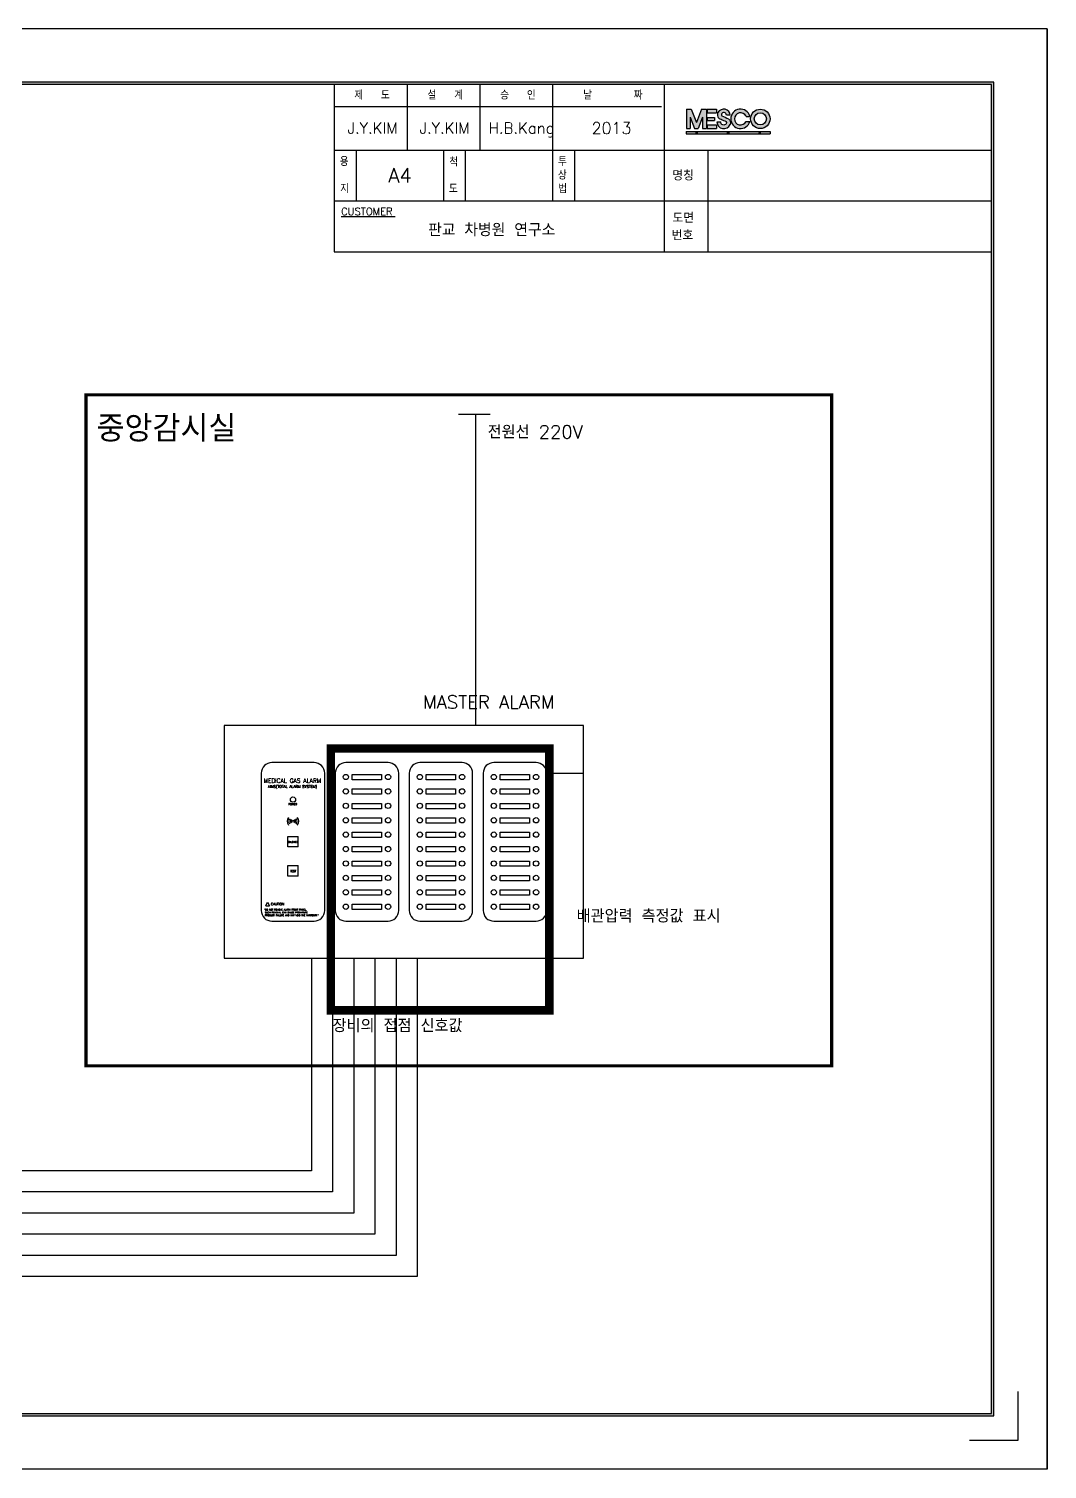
# Model space of a CAD drawing. Header units: millimetres. Extents: x 10903 to 284569, y 2319 to 62017.
# Drawn here: x 240431 to 245248, y 16764 to 23578 of the extents above; entities that cross this region are included whole.
import ezdxf

# ---------------------------------------------------------------- set-up
doc = ezdxf.new("R2010")
doc.units = ezdxf.units.MM
doc.linetypes.add('HIDDEN', pattern=[0.375, 0.25, -0.125])
doc.layers.add('cps', color=7, linetype='Continuous')
doc.layers.add('FORM', color=7, linetype='Continuous')
doc.styles.get("Standard").update_dxf_attribs({"font": 'simple.shx', "bigfont": 'whgtxt.shx'})
doc.linetypes.add('CARBON DIOXIDE_LINE', pattern='A,50,-5.08,["CO2",Standard,S=2.54,R=0,X=-2.54,Y=-1.27],-6.35', length=61.43)
doc.linetypes.add('COMP AIR_LINE', pattern='A,50,-5.08,["AIR",Standard,S=2.54,R=0,X=-2.54,Y=-1.27],-6.35', length=61.43)
doc.linetypes.add('NITROGEN_LINE', pattern='A,50,-5.08,["NIT",Standard,S=2.54,R=0,X=-2.54,Y=-1.27],-6.35', length=61.43)
doc.linetypes.add('NITROUS-OXIDE_LINE', pattern='A,50,-5.08,["N2O",Standard,S=2.54,R=0,X=-2.54,Y=-1.27],-6.35', length=61.43)
doc.linetypes.add('OXYGEN_LINE', pattern='A,50,-5.08,["OXY",Standard,S=2.54,R=0,X=-2.54,Y=-1.27],-6.35', length=61.43)

# ---------------------------------------------------------------- blocks, each defined once
blk = doc.blocks.new('A$C2CFD22A6')
blk.add_hatch(color=132).paths.add_polyline_path([(1.68, 8.2), (0.02, 8.2), (0.02, 1.71), (1.33, 1.71), (1.33, 5.5), (2.78, 1.71), (3.97, 1.71), (5.41, 5.5), (5.41, 1.71), (6.73, 1.71), (6.73, 8.2), (5.07, 8.2), (3.37, 3.76)])
h = blk.add_hatch(color=155)
h.paths.add_polyline_path([(6.95, 8.2), (6.95, 6.96), (10.1, 6.96), (10.1, 8.2)])
h.paths.add_polyline_path([(6.95, 5.47), (6.95, 4.43), (9.44, 4.43), (9.44, 5.47)])
h.paths.add_polyline_path([(6.95, 2.94), (6.95, 1.71), (10.1, 1.71), (10.1, 2.94)])
h = blk.add_hatch(color=132)
h.paths.add_polyline_path([(14.13, 4.95, 0.037659), (11.92, 5.98, -0.406288), (11.74, 6.53, -0.785851), (13.44, 6.2), (14.72, 6.2, 0.734065), (10.6, 7.08, 0.191346), (10.51, 5.69, 0.209731), (11.18, 4.99, -0.017885), (12.9, 4.27, -0.058381), (13.26, 4.05, -0.347622), (13.32, 3.32, -0.787955), (11.54, 3.95), (10.26, 3.95, 0.820249), (14.65, 3.13, 0.107046), (14.71, 4.06, 0.233113)])
h.paths.add_polyline_path([(19.97, 5.8), (21.26, 5.8, 7.539994), (21.26, 4.11), (19.97, 4.11, -4.581305)])
h.paths.add_polyline_path([(28.01, 4.96, 1), (21.52, 4.96, 1)])
h.paths.add_polyline_path([(22.73, 4.96, -1), (26.79, 4.96, -1)], flags=16)
h = blk.add_hatch(color=132)
h.paths.add_polyline_path([(0, 0.79), (0, 0), (28.01, 0), (28.01, 0.79)])
h.paths.add_polyline_path([(13.82, 0.65), (13.93, 0.65), (14.21, 0.24), (14.21, 0.65), (14.32, 0.65), (14.32, 0.07), (14.21, 0.07), (13.93, 0.47), (13.93, 0.07), (13.82, 0.07)], flags=16)
h.paths.add_polyline_path([(3.61, 0.16), (3.61, 0.07), (3.19, 0.07), (3.19, 0.65), (3.6, 0.65), (3.6, 0.55), (3.3, 0.55), (3.3, 0.42), (3.6, 0.42), (3.6, 0.32), (3.3, 0.32), (3.3, 0.16)], flags=16)
h.paths.add_polyline_path([(24.84, 0.45), (24.75, 0.45, 4.92325), (24.76, 0.3), (24.54, 0.3), (24.54, 0.39), (24.86, 0.39, -17.554362)], flags=16)
for p, q in [((0.02, 8.2), (0.02, 1.71)), ((0.02, 8.2), (1.68, 8.2)), ((1.33, 5.5), (1.33, 1.71)), ((1.33, 5.5), (2.78, 1.71)), ((1.68, 8.2), (3.37, 3.76)), ((5.07, 8.2), (3.37, 3.76)), ((5.41, 5.5), (3.97, 1.71)), ((5.07, 8.2), (6.73, 8.2)), ((5.41, 5.5), (5.41, 1.71)), ((6.73, 8.2), (6.73, 1.71)), ((6.95, 8.2), (10.1, 8.2)), ((6.95, 8.2), (6.95, 6.96)), ((6.95, 6.96), (10.1, 6.96)), ((6.95, 5.47), (6.95, 4.43)), ((6.95, 5.47), (9.44, 5.47)), ((9.44, 5.47), (9.44, 4.43)), ((10.1, 8.2), (10.1, 6.96)), ((14.72, 6.2), (13.44, 6.2)), ((19.97, 5.8), (21.26, 5.8)), ((0, 0.79), (28.01, 0.79)), ((0, 0.79), (0, 0)), ((0, 0), (28.01, 0)), ((0.02, 1.71), (1.33, 1.71)), ((2.78, 1.71), (3.97, 1.71)), ((3.19, 0.65), (3.19, 0.07)), ((3.19, 0.65), (3.6, 0.65)), ((3.19, 0.07), (3.61, 0.07)), ((3.3, 0.55), (3.6, 0.55)), ((3.3, 0.55), (3.3, 0.42)), ((3.3, 0.42), (3.6, 0.42)), ((3.3, 0.32), (3.6, 0.32)), ((3.3, 0.32), (3.3, 0.16)), ((3.3, 0.16), (3.61, 0.16)), ((3.6, 0.65), (3.6, 0.55)), ((3.6, 0.42), (3.6, 0.32)), ((3.61, 0.16), (3.61, 0.07)), ((5.41, 1.71), (6.73, 1.71)), ((6.95, 4.43), (9.44, 4.43)), ((6.95, 2.94), (6.95, 1.71)), ((6.95, 2.94), (10.1, 2.94)), ((6.95, 2.94), (10.1, 2.94)), ((6.95, 1.71), (10.1, 1.71)), ((10.1, 2.94), (10.1, 1.71)), ((10.26, 3.95), (11.54, 3.95)), ((13.82, 0.07), (13.82, 0.65)), ((13.82, 0.65), (13.93, 0.65)), ((13.82, 0.07), (13.93, 0.07)), ((13.93, 0.65), (14.21, 0.24)), ((13.93, 0.07), (13.93, 0.47)), ((13.93, 0.47), (14.21, 0.07)), ((14.21, 0.24), (14.21, 0.65)), ((14.21, 0.65), (14.32, 0.65)), ((14.21, 0.07), (14.32, 0.07)), ((14.32, 0.07), (14.32, 0.65)), ((19.97, 4.11), (21.26, 4.11)), ((24.86, 0.39), (24.54, 0.39)), ((24.54, 0.39), (24.54, 0.3)), ((24.54, 0.3), (24.76, 0.3)), ((24.84, 0.45), (24.75, 0.45)), ((28.01, 0.79), (28.01, 0))]:
    blk.add_line(p, q)
for points in [[(14.72, 6.2, 0.734065), (10.6, 7.08, 0.191346), (10.51, 5.69, 0.209731), (11.18, 4.99, -0.017885), (12.9, 4.27, -0.058381), (13.26, 4.05, -0.347622), (13.32, 3.32, -0.787955), (11.54, 3.95, 0.787955)], [(13.44, 6.2, 0.785851), (11.74, 6.53, 0.406288), (11.92, 5.98, -0.037659), (14.13, 4.95, -0.233113), (14.71, 4.06, -0.107046), (14.65, 3.13, 1.317811)], [(10.26, 3.95, 0.820249), (14.65, 3.13, 1.479134)]]:
    blk.add_lwpolyline(points, format="xyb")
for radius in [3.25, 2.03]:
    blk.add_circle((24.76, 4.96), radius)
for centre, radius, start, end in [((18.12, 4.96), 3.25, 15.1097, 344.8903), ((18.12, 4.96), 2.03, 24.6266, 335.3734), ((24.57, 0.36), 0.29, 19.0512, 6.0096), ((24.57, 0.36), 0.199, 28.3407, 342.4144)]:
    blk.add_arc(centre, radius, start, end)

msp = doc.modelspace()

# ---------------------------------------------------------------- hatches: boundary and pattern name
at = {"layer": 'FORM'}
h = msp.add_hatch(color=256, dxfattribs=at)
h.paths.add_polyline_path([(235876.9, 17027.8), (244984.6, 17027.8), (244984.6, 23313.8), (235876.9, 23313.8)], flags=16)
h.paths.add_polyline_path([(235865.5, 17016.4), (244996.1, 17016.4), (244996.1, 23325.2), (235865.5, 23325.2)])

# ---------------------------------------------------------------- linework, layer by layer
for p, q in [((242463.7, 21755.3), (242613.2, 21755.3)), ((242880.5, 20056.6), (243055.5, 20056.6)), ((241551.9, 19428.7), (241560.3, 19445.6)), ((241560.3, 19445.6), (241568.8, 19428.7))]:
    msp.add_line(p, q)
at = {"color": 1}
for p, q in [((242544, 21755.3), (242544, 20281.6)), ((241768.1, 19181.6), (241768.1, 18175.5)), ((241768.1, 18175.5), (236873.6, 18175.5))]:
    msp.add_line(p, q, dxfattribs=at)
at = {"color": 4}
for p, q in [((241655.5, 19757.5), (241705.5, 19757.5)), ((241655.5, 19707.5), (241655.5, 19757.5)), ((241705.5, 19707.5), (241655.5, 19707.5)), ((241705.5, 19707.5), (241705.5, 19757.5)), ((241655.5, 19619.2), (241705.5, 19619.2)), ((241655.5, 19569.2), (241655.5, 19619.2)), ((241705.5, 19569.2), (241655.5, 19569.2)), ((241705.5, 19569.2), (241705.5, 19619.2))]:
    msp.add_line(p, q, dxfattribs=at)
at = {"const_width": 15}
msp.add_lwpolyline([(240701.5, 21846.1), (244228.9, 21846.1), (244228.9, 18671.8), (240701.5, 18671.8)], close=True, dxfattribs=at)
at = {"color": 2}
msp.add_lwpolyline([(241355.5, 19181.6), (243055.5, 19181.6), (243055.5, 20281.6), (241355.5, 20281.6)], close=True, dxfattribs=at)
at = {"color": 1, "linetype": 'HIDDEN', "ltscale": 50, "const_width": 40}
msp.add_lwpolyline([(241859.6, 20173.1), (242893, 20173.1), (242893, 18934.4), (241859.6, 18934.4)], close=True, dxfattribs=at)
at = {"color": 3}
for points in [[(241580.5, 19356.6), (241780.5, 19356.6, 0.414214), (241830.5, 19406.6), (241830.5, 20056.6, 0.414214), (241780.5, 20106.6), (241580.5, 20106.6, 0.414214), (241530.5, 20056.6), (241530.5, 19406.6, 0.414214)], [(241930.5, 19356.6), (242130.5, 19356.6, 0.414214), (242180.5, 19406.6), (242180.5, 20056.6, 0.414214), (242130.5, 20106.6), (241930.5, 20106.6, 0.414214), (241880.5, 20056.6), (241880.5, 19406.6, 0.414214)], [(242280.5, 19356.6), (242480.5, 19356.6, 0.414214), (242530.5, 19406.6), (242530.5, 20056.6, 0.414214), (242480.5, 20106.6), (242280.5, 20106.6, 0.414214), (242230.5, 20056.6), (242230.5, 19406.6, 0.414214)], [(242630.5, 19356.6), (242830.5, 19356.6, 0.414214), (242880.5, 19406.6), (242880.5, 20056.6, 0.414214), (242830.5, 20106.6), (242630.5, 20106.6, 0.414214), (242580.5, 20056.6), (242580.5, 19406.6, 0.414214)]]:
    msp.add_lwpolyline(points, format="xyb", close=True, dxfattribs=at)
for points in [[(242100, 20024.9), (241960.9, 20024.9), (241960.9, 20049.9), (242100, 20049.9)], [(242450, 20024.9), (242310.9, 20024.9), (242310.9, 20049.9), (242450, 20049.9)], [(242800, 20024.9), (242660.9, 20024.9), (242660.9, 20049.9), (242800, 20049.9)], [(242100, 19956.7), (241960.9, 19956.7), (241960.9, 19981.7), (242100, 19981.7)], [(242450, 19956.7), (242310.9, 19956.7), (242310.9, 19981.7), (242450, 19981.7)], [(242800, 19956.7), (242660.9, 19956.7), (242660.9, 19981.7), (242800, 19981.7)], [(242100, 19888.5), (241960.9, 19888.5), (241960.9, 19913.5), (242100, 19913.5)], [(242450, 19888.5), (242310.9, 19888.5), (242310.9, 19913.5), (242450, 19913.5)], [(242800, 19888.5), (242660.9, 19888.5), (242660.9, 19913.5), (242800, 19913.5)], [(242100, 19820.3), (241960.9, 19820.3), (241960.9, 19845.3), (242100, 19845.3)], [(242450, 19820.3), (242310.9, 19820.3), (242310.9, 19845.3), (242450, 19845.3)], [(242800, 19820.3), (242660.9, 19820.3), (242660.9, 19845.3), (242800, 19845.3)], [(242100, 19752.1), (241960.9, 19752.1), (241960.9, 19777.1), (242100, 19777.1)], [(242450, 19752.1), (242310.9, 19752.1), (242310.9, 19777.1), (242450, 19777.1)], [(242800, 19752.1), (242660.9, 19752.1), (242660.9, 19777.1), (242800, 19777.1)], [(242100, 19684), (241960.9, 19684), (241960.9, 19709), (242100, 19709)], [(242450, 19684), (242310.9, 19684), (242310.9, 19709), (242450, 19709)], [(242800, 19684), (242660.9, 19684), (242660.9, 19709), (242800, 19709)], [(242100, 19615.8), (241960.9, 19615.8), (241960.9, 19640.8), (242100, 19640.8)], [(242450, 19615.8), (242310.9, 19615.8), (242310.9, 19640.8), (242450, 19640.8)], [(242800, 19615.8), (242660.9, 19615.8), (242660.9, 19640.8), (242800, 19640.8)], [(242100, 19547.6), (241960.9, 19547.6), (241960.9, 19572.6), (242100, 19572.6)], [(242450, 19547.6), (242310.9, 19547.6), (242310.9, 19572.6), (242450, 19572.6)], [(242800, 19547.6), (242660.9, 19547.6), (242660.9, 19572.6), (242800, 19572.6)], [(242100, 19479.4), (241960.9, 19479.4), (241960.9, 19504.4), (242100, 19504.4)], [(242450, 19479.4), (242310.9, 19479.4), (242310.9, 19504.4), (242450, 19504.4)], [(242800, 19479.4), (242660.9, 19479.4), (242660.9, 19504.4), (242800, 19504.4)], [(242100, 19411.2), (241960.9, 19411.2), (241960.9, 19436.2), (242100, 19436.2)], [(242450, 19411.2), (242310.9, 19411.2), (242310.9, 19436.2), (242450, 19436.2)], [(242800, 19411.2), (242660.9, 19411.2), (242660.9, 19436.2), (242800, 19436.2)]]:
    msp.add_lwpolyline(points, close=True)
msp.add_lwpolyline([(241551.9, 19428.7), (241568.8, 19428.7)])
for centre in [(241930.5, 20038.4), (241930.5, 20038.4), (242130.5, 20038.4), (242130.5, 20038.4), (242280.5, 20038.4), (242280.5, 20038.4), (242480.5, 20038.4), (242480.5, 20038.4), (242630.5, 20038.4), (242630.5, 20038.4), (242830.5, 20038.4), (242830.5, 20038.4), (241930.5, 19970.2), (242130.5, 19970.2), (242280.5, 19970.2), (242480.5, 19970.2), (242630.5, 19970.2), (242830.5, 19970.2), (241930.5, 19902), (242130.5, 19902), (242280.5, 19902), (242480.5, 19902), (242630.5, 19902), (242830.5, 19902), (241930.5, 19833.8), (242130.5, 19833.8), (242280.5, 19833.8), (242480.5, 19833.8), (242630.5, 19833.8), (242830.5, 19833.8), (241930.5, 19765.7), (242130.5, 19765.7), (242280.5, 19765.7), (242480.5, 19765.7), (242630.5, 19765.7), (242830.5, 19765.7), (241930.5, 19697.5), (242130.5, 19697.5), (242280.5, 19697.5), (242480.5, 19697.5), (242630.5, 19697.5), (242830.5, 19697.5), (241930.5, 19629.3), (242130.5, 19629.3), (242280.5, 19629.3), (242480.5, 19629.3), (242630.5, 19629.3), (242830.5, 19629.3), (241930.5, 19561.1), (242130.5, 19561.1), (242280.5, 19561.1), (242480.5, 19561.1), (242630.5, 19561.1), (242830.5, 19561.1), (241930.5, 19492.9), (242130.5, 19492.9), (242280.5, 19492.9), (242480.5, 19492.9), (242630.5, 19492.9), (242830.5, 19492.9), (241930.5, 19424.7), (242130.5, 19424.7), (242280.5, 19424.7), (242480.5, 19424.7), (242630.5, 19424.7), (242830.5, 19424.7)]:
    msp.add_circle(centre, 12.5, dxfattribs=at)
at = {"color": 4}
for centre, radius in [((241680.5, 19931.7), 12.5), ((241680.5, 19829.2), 5)]:
    msp.add_circle(centre, radius, dxfattribs=at)
for radius, start, end in [(27.5, 138.18969, 221.81031), (20, 143.1301, 216.8699), (12.5, 132.83343, 227.16657), (12.5, 312.83343, 47.16657), (20, 323.1301, 36.8699), (27.5, 318.18969, 41.81031)]:
    msp.add_arc((241680.5, 19829.2), radius, start, end, dxfattribs=at)
at = {"layer": 'cps', "color": 5, "linetype": 'COMP AIR_LINE', "ltscale": 50}
for p, q in [((241868.1, 19181.6), (241868.1, 18075.5)), ((241868.1, 18075.5), (236873.6, 18075.5))]:
    msp.add_line(p, q, dxfattribs=at)
at = {"layer": 'cps', "color": 41, "linetype": 'CARBON DIOXIDE_LINE', "ltscale": 50}
for p, q in [((241968.1, 19181.6), (241968.1, 17975.5)), ((241968.1, 17975.5), (236873.6, 17975.5))]:
    msp.add_line(p, q, dxfattribs=at)
at = {"layer": 'cps', "color": 6, "linetype": 'NITROGEN_LINE', "ltscale": 50}
for p, q in [((242068.1, 19181.6), (242068.1, 17875.5)), ((242068.1, 17875.5), (236873.6, 17875.5))]:
    msp.add_line(p, q, dxfattribs=at)
at = {"layer": 'cps', "color": 4, "linetype": 'OXYGEN_LINE', "ltscale": 50}
for p, q in [((242168.1, 19181.6), (242168.1, 17775.5)), ((242168.1, 17775.5), (236873.6, 17775.5))]:
    msp.add_line(p, q, dxfattribs=at)
at = {"layer": 'cps', "color": 3, "linetype": 'NITROUS-OXIDE_LINE', "ltscale": 50}
for p, q in [((242268.1, 19181.6), (242268.1, 17675.5)), ((242268.1, 17675.5), (236873.6, 17675.5))]:
    msp.add_line(p, q, dxfattribs=at)
at = {"layer": 'FORM', "color": 8}
for p, q in [((245248.5, 23577.6), (235613.1, 23577.6)), ((245248.5, 23577.6), (245248.5, 16764)), ((245248.5, 23577.6), (245248.5, 16764)), ((245248.5, 16764), (245248.5, 23577.6)), ((245248.5, 22896.2), (245248.5, 16764)), ((245248.5, 16764), (245248.5, 22896.2)), ((245110.8, 16901.6), (245110.8, 17131.1)), ((244881.4, 16901.6), (245110.8, 16901.6)), ((245248.5, 16764), (235613.1, 16764))]:
    msp.add_line(p, q, dxfattribs=at)
at = {"layer": 'FORM'}
for p, q in [((244996.1, 23325.2), (235865.5, 23325.2)), ((244984.6, 23313.8), (235876.9, 23313.8)), ((241876.1, 23313.8), (241876.1, 22522.3)), ((242220.2, 23313.8), (242220.2, 23004)), ((242564.3, 23313.8), (242564.3, 23004)), ((242908.5, 23313.8), (242908.5, 22763.2)), ((243436.1, 23313.8), (243436.1, 22522.3)), ((244984.6, 17027.8), (244984.6, 23313.8)), ((244996.1, 17016.4), (244996.1, 23325.2)), ((241876.1, 23210.5), (243424.6, 23210.5)), ((241876.1, 23004), (243436.1, 23004)), ((241979.3, 23004), (241979.3, 22763.2)), ((242392.3, 23004), (242392.3, 22763.2)), ((242495.5, 23004), (242495.5, 22763.2)), ((243011.7, 23004), (243011.7, 22763.2)), ((243436.1, 23004), (244984.6, 23004)), ((243642.6, 23004), (243642.6, 22522.3)), ((241876.1, 22763.2), (243436.1, 22763.2)), ((243436.1, 22763.2), (244984.6, 22763.2)), ((241908.4, 22689.4), (242164.4, 22689.4)), ((241876.1, 22522.3), (243436.1, 22522.3)), ((243436.1, 22522.3), (244984.6, 22522.3)), ((235865.5, 17016.4), (244996.1, 17016.4)), ((235876.9, 17027.8), (244984.6, 17027.8))]:
    msp.add_line(p, q, dxfattribs=at)

# ---------------------------------------------------------------- block references
at = {"layer": 'cps', "color": 1, "xscale": 14.15217333362671, "yscale": 14.1521733335685, "zscale": 14.15217333357759}
msp.add_blockref('A$C2CFD22A6', (243541.1, 23081.4), dxfattribs=at)

# ---------------------------------------------------------------- texts
for s, height, p in [('중앙감시실', 125, (240751.6, 21623.9)), ('전원선 220V', 62.5, (242601.5, 21639.3)), ('MASTER ALARM', 62.5, (242295.8, 20361.7)), ('MEDICAL GAS ALARM', 20, (241541.9, 20011.1)), ('AIMS(TOTAL ALARM SYSTEM)', 12.5, (241562.2, 19987)), ('POWER', 9, (241658.6, 19905.2)), ('SILENCE', 9, (241657.8, 19726.4)), ('TEST', 9, (241667.9, 19588.1)), ('CAUTION', 11.25, (241576.3, 19431.5)), ('"DO NOT REMOVE ALARM FRONT PANEL.', 7.5, (241543.8, 19406.5)), ('SUCH REMOVAL CAN CAUSE PREMATURE', 7.5, (241547.5, 19393.6)), ('PRODUCT FAILURE AND MAY VOID THE WARRENTY."', 7.5, (241547.5, 19380)), ('배관압력 측정값 표시', 62.5, (243022.5, 19349.6)), ('장비의 접점 신호값', 62.5, (241867.8, 18830.9))]:
    msp.add_text(s, height=height).set_placement(p)
at = {"layer": 'FORM'}
for s, height, p in [('제   도', 37.85, (241970.5, 23243.6)), ('설   계', 37.85, (242316.7, 23243.6)), ('승   인', 37.85, (242660.7, 23243.6)), ('날       짜', 37.85, (243053.4, 23243.6)), ('J.Y.KIM', 51.62, (241938.6, 23082)), ('J.Y.KIM', 51.62, (242279.2, 23082)), ('H.B.Kang', 51.62, (242606, 23082)), ('2013', 55.06, (243093, 23080.4)), ('용', 37.9, (241901.9, 22929.3)), ('척', 37.9, (242420, 22926.9)), ('투', 37.9, (242934.3, 22929.8)), ('A4', 68.82, (242130.5, 22850.1)), ('상', 37.9, (242934, 22865)), ('명칭', 48.18, (243475.1, 22860.1)), ('지', 37.9, (241903.9, 22801.4)), ('도', 37.9, (242418.1, 22800.7)), ('법', 37.9, (242935.6, 22800.2)), ('CUSTOMER', 34.41, (241908.4, 22696.3)), ('도면', 48.18, (243475.8, 22659.6)), ('판교 차병원 연구소', 61.21, (242319.6, 22596)), ('번호', 48.18, (243472.2, 22577.2))]:
    msp.add_text(s, height=height, dxfattribs=at).set_placement(p)

doc.saveas('drawing.dxf')
